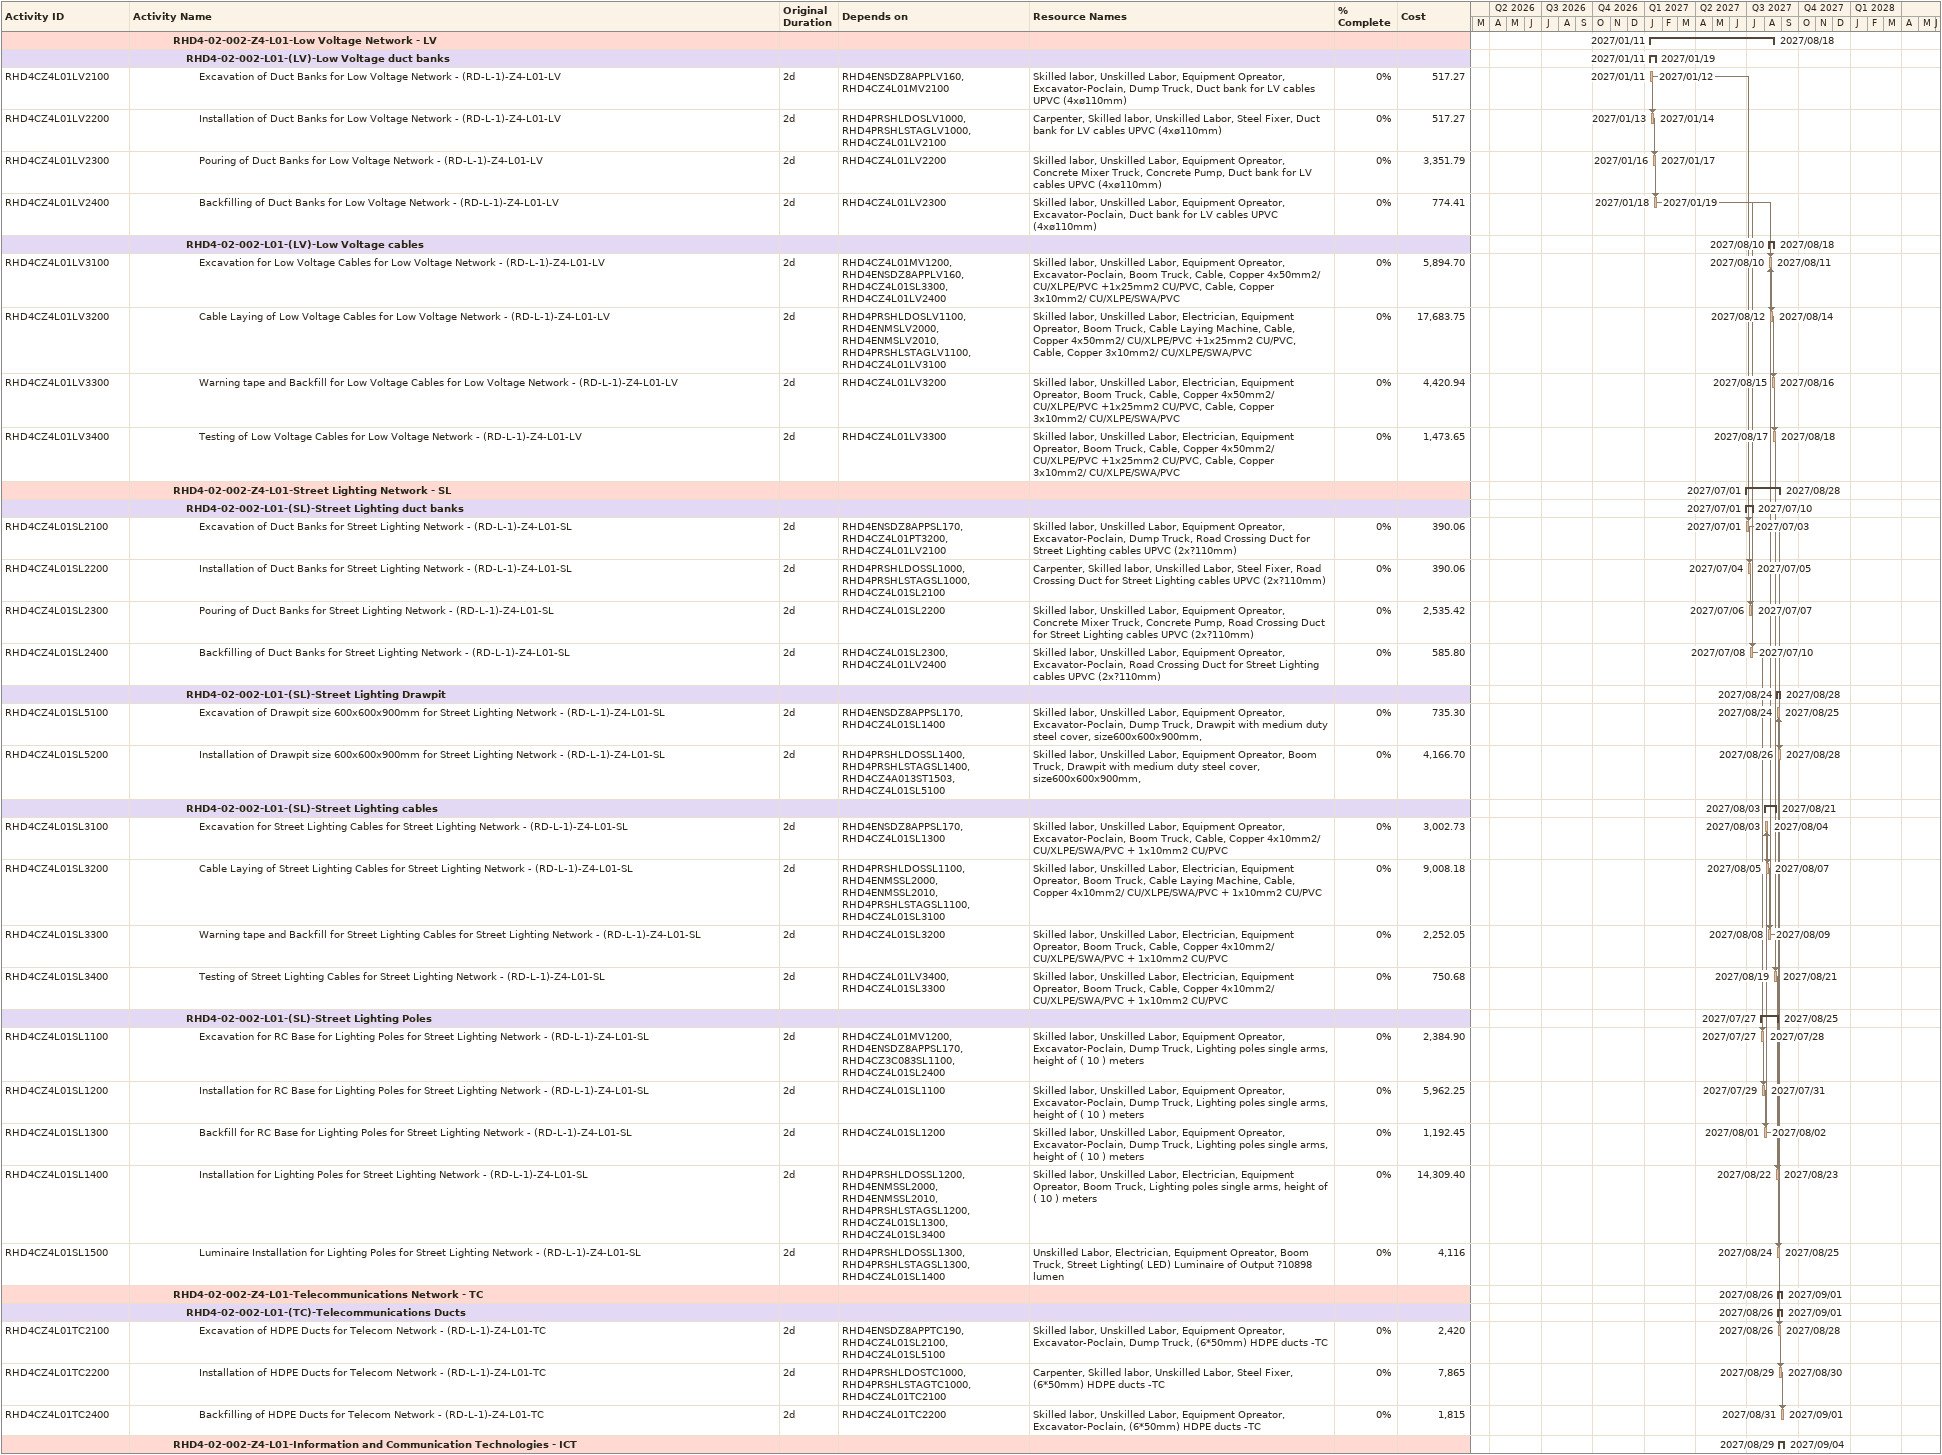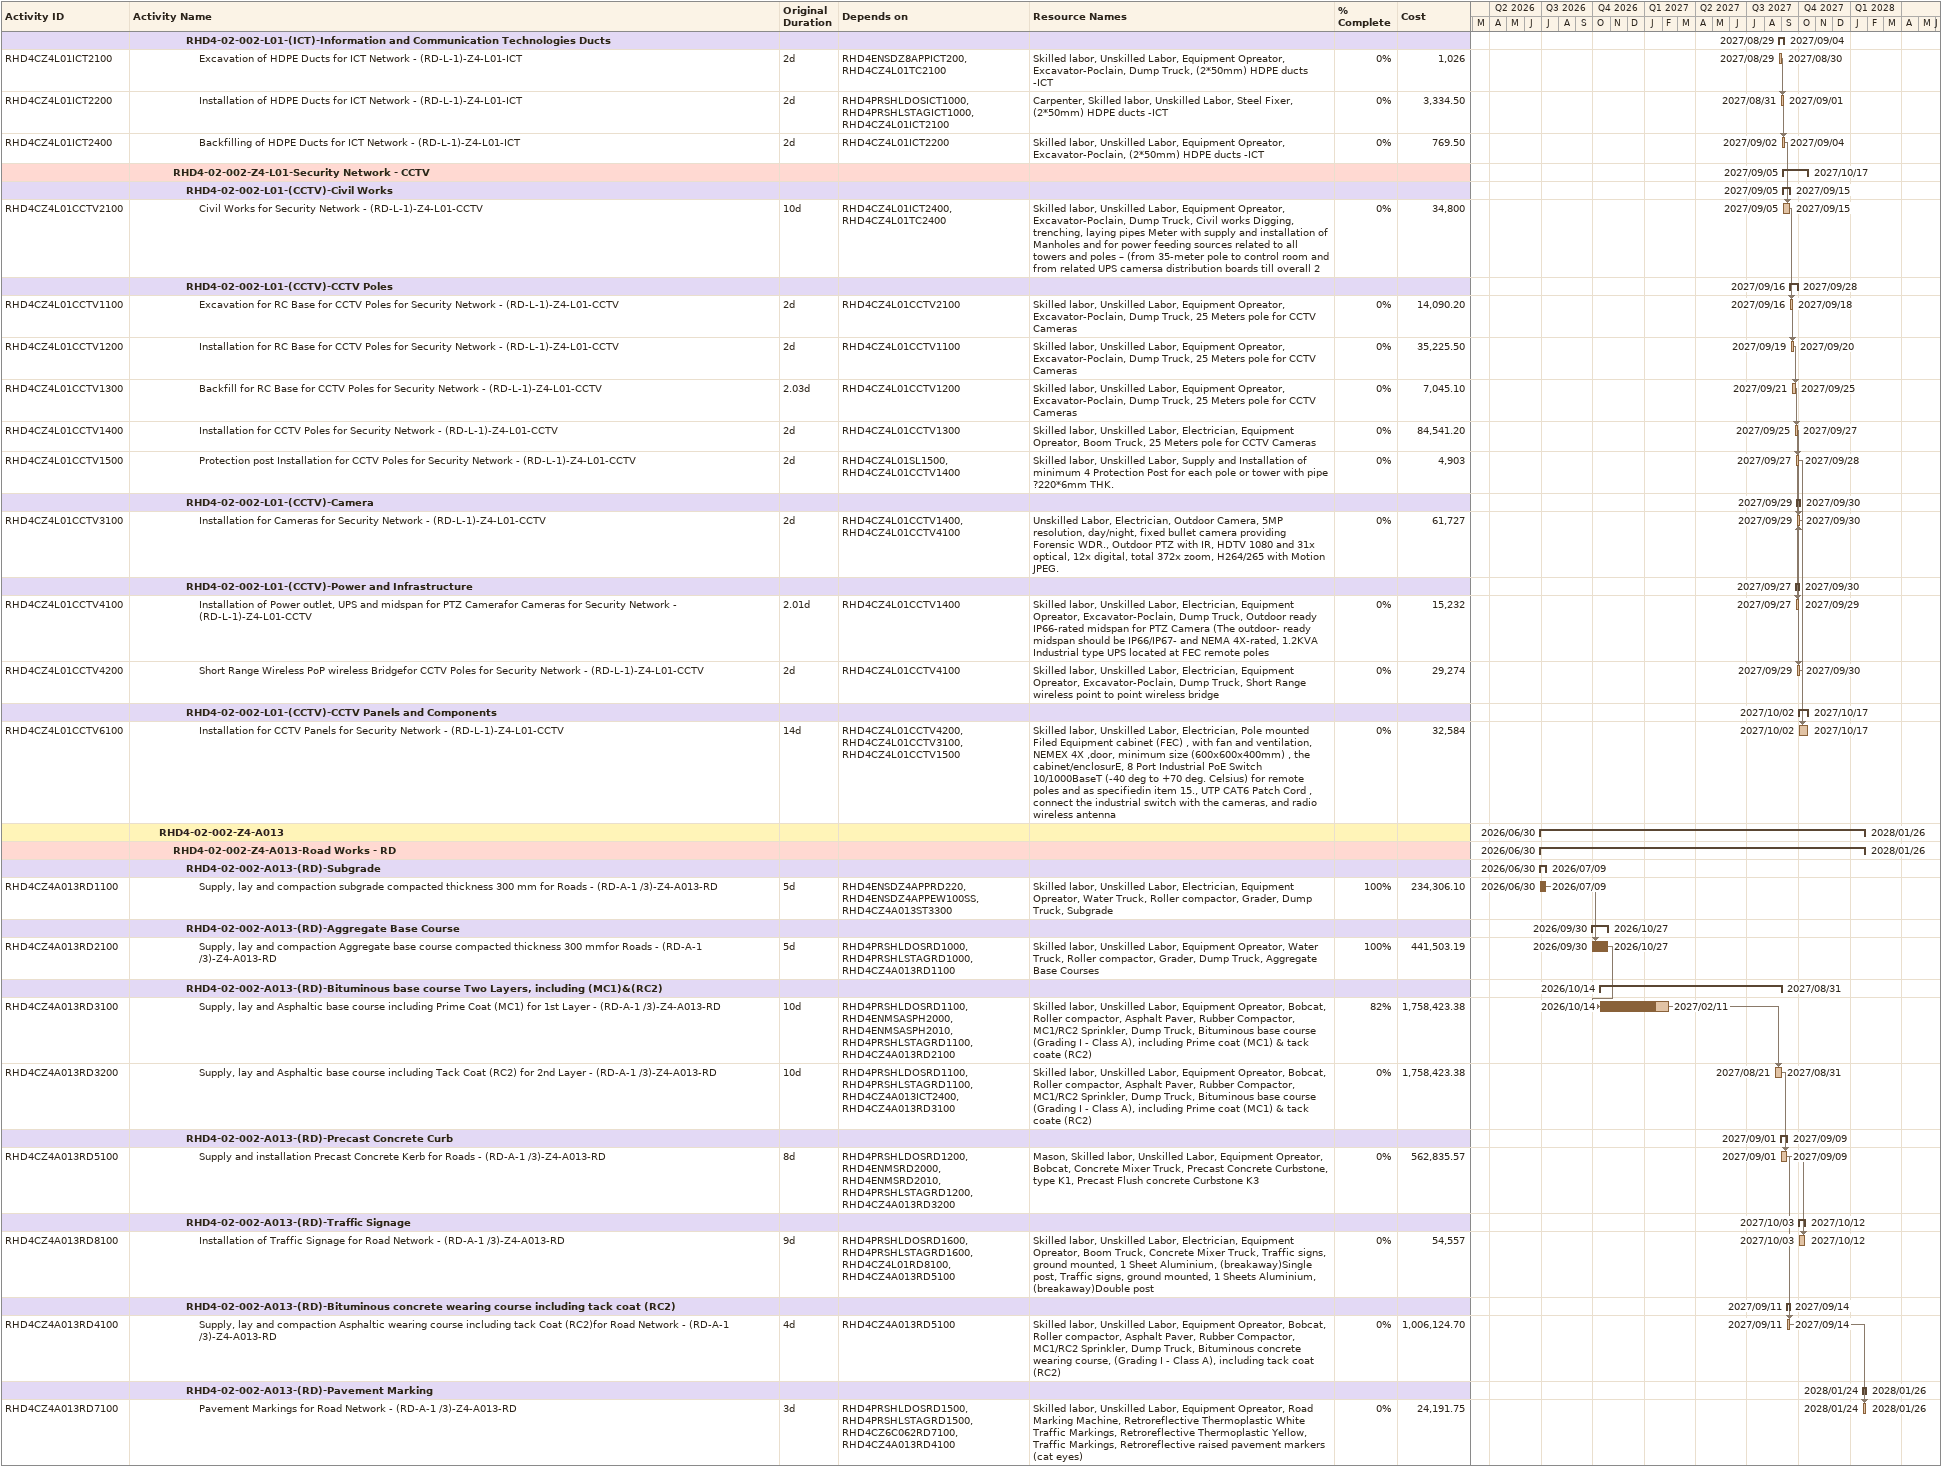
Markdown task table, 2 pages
| ID | Level | Task | Original duration | Start | Finish | Predecessors | Resources | % complete | Cost |
|---|---|---|---|---|---|---|---|---|---|
|  | 4 | **RHD4-02-002-Z4-L01-Low Voltage Network - LV** |  | 2027-01-11 | 2027-08-18 |  |  |  |  |
|  | 5 | **RHD4-02-002-L01-(LV)-Low Voltage duct banks** |  | 2027-01-11 | 2027-01-19 |  |  |  |  |
| RHD4CZ4L01LV2100 | 6 | Excavation of Duct Banks for Low Voltage Network - (RD-L-1)-Z4-L01-LV | 2d | 2027-01-11 | 2027-01-12 | RHD4ENSDZ8APPLV160, RHD4CZ4L01MV2100 | Skilled labor, Unskilled Labor, Equipment Opreator, Excavator-Poclain, Dump Truck, Duct bank for LV cables UPVC (4xø110mm) | 0 | 517.27 |
| RHD4CZ4L01LV2200 | 6 | Installation of Duct Banks for Low Voltage Network - (RD-L-1)-Z4-L01-LV | 2d | 2027-01-13 | 2027-01-14 | RHD4PRSHLDOSLV1000, RHD4PRSHLSTAGLV1000, RHD4CZ4L01LV2100 | Carpenter, Skilled labor, Unskilled Labor, Steel Fixer, Duct bank for LV cables UPVC (4xø110mm) | 0 | 517.27 |
| RHD4CZ4L01LV2300 | 6 | Pouring of Duct Banks for Low Voltage Network - (RD-L-1)-Z4-L01-LV | 2d | 2027-01-16 | 2027-01-17 | RHD4CZ4L01LV2200 | Skilled labor, Unskilled Labor, Equipment Opreator, Concrete Mixer Truck, Concrete Pump, Duct bank for LV cables UPVC (4xø110mm) | 0 | 3351.79 |
| RHD4CZ4L01LV2400 | 6 | Backfilling of Duct Banks for Low Voltage Network - (RD-L-1)-Z4-L01-LV | 2d | 2027-01-18 | 2027-01-19 | RHD4CZ4L01LV2300 | Skilled labor, Unskilled Labor, Equipment Opreator, Excavator-Poclain, Duct bank for LV cables UPVC (4xø110mm) | 0 | 774.41 |
|  | 5 | **RHD4-02-002-L01-(LV)-Low Voltage cables** |  | 2027-08-10 | 2027-08-18 |  |  |  |  |
| RHD4CZ4L01LV3100 | 6 | Excavation for Low Voltage Cables for Low Voltage Network - (RD-L-1)-Z4-L01-LV | 2d | 2027-08-10 | 2027-08-11 | RHD4CZ4L01MV1200, RHD4ENSDZ8APPLV160, RHD4CZ4L01SL3300, RHD4CZ4L01LV2400 | Skilled labor, Unskilled Labor, Equipment Opreator, Excavator-Poclain, Boom Truck, Cable, Copper 4x50mm2/ CU/XLPE/PVC +1x25mm2 CU/PVC, Cable, Copper 3x10mm2/ CU/XLPE/SWA/PVC | 0 | 5894.70 |
| RHD4CZ4L01LV3200 | 6 | Cable Laying of Low Voltage Cables for Low Voltage Network - (RD-L-1)-Z4-L01-LV | 2d | 2027-08-12 | 2027-08-14 | RHD4PRSHLDOSLV1100, RHD4ENMSLV2000, RHD4ENMSLV2010, RHD4PRSHLSTAGLV1100, RHD4CZ4L01LV3100 | Skilled labor, Unskilled Labor, Electrician, Equipment Opreator, Boom Truck, Cable Laying Machine, Cable, Copper 4x50mm2/ CU/XLPE/PVC +1x25mm2 CU/PVC, Cable, Copper 3x10mm2/ CU/XLPE/SWA/PVC | 0 | 17683.75 |
| RHD4CZ4L01LV3300 | 6 | Warning tape and Backfill for Low Voltage Cables for Low Voltage Network - (RD-L-1)-Z4-L01-LV | 2d | 2027-08-15 | 2027-08-16 | RHD4CZ4L01LV3200 | Skilled labor, Unskilled Labor, Electrician, Equipment Opreator, Boom Truck, Cable, Copper 4x50mm2/ CU/XLPE/PVC +1x25mm2 CU/PVC, Cable, Copper 3x10mm2/ CU/XLPE/SWA/PVC | 0 | 4420.94 |
| RHD4CZ4L01LV3400 | 6 | Testing of Low Voltage Cables for Low Voltage Network - (RD-L-1)-Z4-L01-LV | 2d | 2027-08-17 | 2027-08-18 | RHD4CZ4L01LV3300 | Skilled labor, Unskilled Labor, Electrician, Equipment Opreator, Boom Truck, Cable, Copper 4x50mm2/ CU/XLPE/PVC +1x25mm2 CU/PVC, Cable, Copper 3x10mm2/ CU/XLPE/SWA/PVC | 0 | 1473.65 |
|  | 4 | **RHD4-02-002-Z4-L01-Street Lighting Network - SL** |  | 2027-07-01 | 2027-08-28 |  |  |  |  |
|  | 5 | **RHD4-02-002-L01-(SL)-Street Lighting duct banks** |  | 2027-07-01 | 2027-07-10 |  |  |  |  |
| RHD4CZ4L01SL2100 | 6 | Excavation of Duct Banks for Street Lighting Network - (RD-L-1)-Z4-L01-SL | 2d | 2027-07-01 | 2027-07-03 | RHD4ENSDZ8APPSL170, RHD4CZ4L01PT3200, RHD4CZ4L01LV2100 | Skilled labor, Unskilled Labor, Equipment Opreator, Excavator-Poclain, Dump Truck, Road Crossing Duct for Street Lighting cables UPVC (2x?110mm) | 0 | 390.06 |
| RHD4CZ4L01SL2200 | 6 | Installation of Duct Banks for Street Lighting Network - (RD-L-1)-Z4-L01-SL | 2d | 2027-07-04 | 2027-07-05 | RHD4PRSHLDOSSL1000, RHD4PRSHLSTAGSL1000, RHD4CZ4L01SL2100 | Carpenter, Skilled labor, Unskilled Labor, Steel Fixer, Road Crossing Duct for Street Lighting cables UPVC (2x?110mm) | 0 | 390.06 |
| RHD4CZ4L01SL2300 | 6 | Pouring of Duct Banks for Street Lighting Network - (RD-L-1)-Z4-L01-SL | 2d | 2027-07-06 | 2027-07-07 | RHD4CZ4L01SL2200 | Skilled labor, Unskilled Labor, Equipment Opreator, Concrete Mixer Truck, Concrete Pump, Road Crossing Duct for Street Lighting cables UPVC (2x?110mm) | 0 | 2535.42 |
| RHD4CZ4L01SL2400 | 6 | Backfilling of Duct Banks for Street Lighting Network - (RD-L-1)-Z4-L01-SL | 2d | 2027-07-08 | 2027-07-10 | RHD4CZ4L01SL2300, RHD4CZ4L01LV2400 | Skilled labor, Unskilled Labor, Equipment Opreator, Excavator-Poclain, Road Crossing Duct for Street Lighting cables UPVC (2x?110mm) | 0 | 585.80 |
|  | 5 | **RHD4-02-002-L01-(SL)-Street Lighting Drawpit** |  | 2027-08-24 | 2027-08-28 |  |  |  |  |
| RHD4CZ4L01SL5100 | 6 | Excavation of Drawpit size 600x600x900mm for Street Lighting Network - (RD-L-1)-Z4-L01-SL | 2d | 2027-08-24 | 2027-08-25 | RHD4ENSDZ8APPSL170, RHD4CZ4L01SL1400 | Skilled labor, Unskilled Labor, Equipment Opreator, Excavator-Poclain, Dump Truck, Drawpit with medium duty steel cover, size600x600x900mm, | 0 | 735.30 |
| RHD4CZ4L01SL5200 | 6 | Installation of Drawpit size 600x600x900mm for Street Lighting Network - (RD-L-1)-Z4-L01-SL | 2d | 2027-08-26 | 2027-08-28 | RHD4PRSHLDOSSL1400, RHD4PRSHLSTAGSL1400, RHD4CZ4A013ST1503, RHD4CZ4L01SL5100 | Skilled labor, Unskilled Labor, Equipment Opreator, Boom Truck, Drawpit with medium duty steel cover, size600x600x900mm, | 0 | 4166.70 |
|  | 5 | **RHD4-02-002-L01-(SL)-Street Lighting cables** |  | 2027-08-03 | 2027-08-21 |  |  |  |  |
| RHD4CZ4L01SL3100 | 6 | Excavation for Street Lighting Cables for Street Lighting Network - (RD-L-1)-Z4-L01-SL | 2d | 2027-08-03 | 2027-08-04 | RHD4ENSDZ8APPSL170, RHD4CZ4L01SL1300 | Skilled labor, Unskilled Labor, Equipment Opreator, Excavator-Poclain, Boom Truck, Cable, Copper 4x10mm2/ CU/XLPE/SWA/PVC + 1x10mm2 CU/PVC | 0 | 3002.73 |
| RHD4CZ4L01SL3200 | 6 | Cable Laying of Street Lighting Cables for Street Lighting Network - (RD-L-1)-Z4-L01-SL | 2d | 2027-08-05 | 2027-08-07 | RHD4PRSHLDOSSL1100, RHD4ENMSSL2000, RHD4ENMSSL2010, RHD4PRSHLSTAGSL1100, RHD4CZ4L01SL3100 | Skilled labor, Unskilled Labor, Electrician, Equipment Opreator, Boom Truck, Cable Laying Machine, Cable, Copper 4x10mm2/ CU/XLPE/SWA/PVC + 1x10mm2 CU/PVC | 0 | 9008.18 |
| RHD4CZ4L01SL3300 | 6 | Warning tape and Backfill for Street Lighting Cables for Street Lighting Network - (RD-L-1)-Z4-L01-SL | 2d | 2027-08-08 | 2027-08-09 | RHD4CZ4L01SL3200 | Skilled labor, Unskilled Labor, Electrician, Equipment Opreator, Boom Truck, Cable, Copper 4x10mm2/ CU/XLPE/SWA/PVC + 1x10mm2 CU/PVC | 0 | 2252.05 |
| RHD4CZ4L01SL3400 | 6 | Testing of Street Lighting Cables for Street Lighting Network - (RD-L-1)-Z4-L01-SL | 2d | 2027-08-19 | 2027-08-21 | RHD4CZ4L01LV3400, RHD4CZ4L01SL3300 | Skilled labor, Unskilled Labor, Electrician, Equipment Opreator, Boom Truck, Cable, Copper 4x10mm2/ CU/XLPE/SWA/PVC + 1x10mm2 CU/PVC | 0 | 750.68 |
|  | 5 | **RHD4-02-002-L01-(SL)-Street Lighting Poles** |  | 2027-07-27 | 2027-08-25 |  |  |  |  |
| RHD4CZ4L01SL1100 | 6 | Excavation for RC Base for Lighting Poles for Street Lighting Network - (RD-L-1)-Z4-L01-SL | 2d | 2027-07-27 | 2027-07-28 | RHD4CZ4L01MV1200, RHD4ENSDZ8APPSL170, RHD4CZ3C083SL1100, RHD4CZ4L01SL2400 | Skilled labor, Unskilled Labor, Equipment Opreator, Excavator-Poclain, Dump Truck, Lighting poles single arms, height of ( 10 ) meters | 0 | 2384.90 |
| RHD4CZ4L01SL1200 | 6 | Installation for RC Base for Lighting Poles for Street Lighting Network - (RD-L-1)-Z4-L01-SL | 2d | 2027-07-29 | 2027-07-31 | RHD4CZ4L01SL1100 | Skilled labor, Unskilled Labor, Equipment Opreator, Excavator-Poclain, Dump Truck, Lighting poles single arms, height of ( 10 ) meters | 0 | 5962.25 |
| RHD4CZ4L01SL1300 | 6 | Backfill for RC Base for Lighting Poles for Street Lighting Network - (RD-L-1)-Z4-L01-SL | 2d | 2027-08-01 | 2027-08-02 | RHD4CZ4L01SL1200 | Skilled labor, Unskilled Labor, Equipment Opreator, Excavator-Poclain, Dump Truck, Lighting poles single arms, height of ( 10 ) meters | 0 | 1192.45 |
| RHD4CZ4L01SL1400 | 6 | Installation for Lighting Poles for Street Lighting Network - (RD-L-1)-Z4-L01-SL | 2d | 2027-08-22 | 2027-08-23 | RHD4PRSHLDOSSL1200, RHD4ENMSSL2000, RHD4ENMSSL2010, RHD4PRSHLSTAGSL1200, RHD4CZ4L01SL1300, RHD4CZ4L01SL3400 | Skilled labor, Unskilled Labor, Electrician, Equipment Opreator, Boom Truck, Lighting poles single arms, height of ( 10 ) meters | 0 | 14309.40 |
| RHD4CZ4L01SL1500 | 6 | Luminaire Installation for Lighting Poles for Street Lighting Network - (RD-L-1)-Z4-L01-SL | 2d | 2027-08-24 | 2027-08-25 | RHD4PRSHLDOSSL1300, RHD4PRSHLSTAGSL1300, RHD4CZ4L01SL1400 | Unskilled Labor, Electrician, Equipment Opreator, Boom Truck, Street Lighting( LED) Luminaire of Output ?10898 lumen | 0 | 4116 |
|  | 4 | **RHD4-02-002-Z4-L01-Telecommunications Network - TC** |  | 2027-08-26 | 2027-09-01 |  |  |  |  |
|  | 5 | **RHD4-02-002-L01-(TC)-Telecommunications Ducts** |  | 2027-08-26 | 2027-09-01 |  |  |  |  |
| RHD4CZ4L01TC2100 | 6 | Excavation of HDPE Ducts for Telecom Network - (RD-L-1)-Z4-L01-TC | 2d | 2027-08-26 | 2027-08-28 | RHD4ENSDZ8APPTC190, RHD4CZ4L01SL2100, RHD4CZ4L01SL5100 | Skilled labor, Unskilled Labor, Equipment Opreator, Excavator-Poclain, Dump Truck, (6*50mm) HDPE ducts -TC | 0 | 2420 |
| RHD4CZ4L01TC2200 | 6 | Installation of HDPE Ducts for Telecom Network - (RD-L-1)-Z4-L01-TC | 2d | 2027-08-29 | 2027-08-30 | RHD4PRSHLDOSTC1000, RHD4PRSHLSTAGTC1000, RHD4CZ4L01TC2100 | Carpenter, Skilled labor, Unskilled Labor, Steel Fixer, (6*50mm) HDPE ducts -TC | 0 | 7865 |
| RHD4CZ4L01TC2400 | 6 | Backfilling of HDPE Ducts for Telecom Network - (RD-L-1)-Z4-L01-TC | 2d | 2027-08-31 | 2027-09-01 | RHD4CZ4L01TC2200 | Skilled labor, Unskilled Labor, Equipment Opreator, Excavator-Poclain, (6*50mm) HDPE ducts -TC | 0 | 1815 |
|  | 4 | **RHD4-02-002-Z4-L01-Information and Communication Technologies - ICT** |  | 2027-08-29 | 2027-09-04 |  |  |  |  |
|  | 5 | **RHD4-02-002-L01-(ICT)-Information and Communication Technologies Ducts** |  | 2027-08-29 | 2027-09-04 |  |  |  |  |
| RHD4CZ4L01ICT2100 | 6 | Excavation of HDPE Ducts for ICT Network - (RD-L-1)-Z4-L01-ICT | 2d | 2027-08-29 | 2027-08-30 | RHD4ENSDZ8APPICT200, RHD4CZ4L01TC2100 | Skilled labor, Unskilled Labor, Equipment Opreator, Excavator-Poclain, Dump Truck, (2*50mm) HDPE ducts -ICT | 0 | 1026 |
| RHD4CZ4L01ICT2200 | 6 | Installation of HDPE Ducts for ICT Network - (RD-L-1)-Z4-L01-ICT | 2d | 2027-08-31 | 2027-09-01 | RHD4PRSHLDOSICT1000, RHD4PRSHLSTAGICT1000, RHD4CZ4L01ICT2100 | Carpenter, Skilled labor, Unskilled Labor, Steel Fixer, (2*50mm) HDPE ducts -ICT | 0 | 3334.50 |
| RHD4CZ4L01ICT2400 | 6 | Backfilling of HDPE Ducts for ICT Network - (RD-L-1)-Z4-L01-ICT | 2d | 2027-09-02 | 2027-09-04 | RHD4CZ4L01ICT2200 | Skilled labor, Unskilled Labor, Equipment Opreator, Excavator-Poclain, (2*50mm) HDPE ducts -ICT | 0 | 769.50 |
|  | 4 | **RHD4-02-002-Z4-L01-Security Network - CCTV** |  | 2027-09-05 | 2027-10-17 |  |  |  |  |
|  | 5 | **RHD4-02-002-L01-(CCTV)-Civil Works** |  | 2027-09-05 | 2027-09-15 |  |  |  |  |
| RHD4CZ4L01CCTV2100 | 6 | Civil Works for Security Network - (RD-L-1)-Z4-L01-CCTV | 10d | 2027-09-05 | 2027-09-15 | RHD4CZ4L01ICT2400, RHD4CZ4L01TC2400 | Skilled labor, Unskilled Labor, Equipment Opreator, Excavator-Poclain, Dump Truck, Civil works Digging, trenching, laying pipes Meter with supply and installation of Manholes and for power feeding sources related to all towers and poles – (from 35-meter pole to control room and from related UPS camersa distribution boards till overall 2 | 0 | 34800 |
|  | 5 | **RHD4-02-002-L01-(CCTV)-CCTV Poles** |  | 2027-09-16 | 2027-09-28 |  |  |  |  |
| RHD4CZ4L01CCTV1100 | 6 | Excavation for RC Base for CCTV Poles for Security Network - (RD-L-1)-Z4-L01-CCTV | 2d | 2027-09-16 | 2027-09-18 | RHD4CZ4L01CCTV2100 | Skilled labor, Unskilled Labor, Equipment Opreator, Excavator-Poclain, Dump Truck, 25 Meters pole for CCTV Cameras | 0 | 14090.20 |
| RHD4CZ4L01CCTV1200 | 6 | Installation for RC Base for CCTV Poles for Security Network - (RD-L-1)-Z4-L01-CCTV | 2d | 2027-09-19 | 2027-09-20 | RHD4CZ4L01CCTV1100 | Skilled labor, Unskilled Labor, Equipment Opreator, Excavator-Poclain, Dump Truck, 25 Meters pole for CCTV Cameras | 0 | 35225.50 |
| RHD4CZ4L01CCTV1300 | 6 | Backfill for RC Base for CCTV Poles for Security Network - (RD-L-1)-Z4-L01-CCTV | 2.03d | 2027-09-21 | 2027-09-25 | RHD4CZ4L01CCTV1200 | Skilled labor, Unskilled Labor, Equipment Opreator, Excavator-Poclain, Dump Truck, 25 Meters pole for CCTV Cameras | 0 | 7045.10 |
| RHD4CZ4L01CCTV1400 | 6 | Installation for CCTV Poles for Security Network - (RD-L-1)-Z4-L01-CCTV | 2d | 2027-09-25 | 2027-09-27 | RHD4CZ4L01CCTV1300 | Skilled labor, Unskilled Labor, Electrician, Equipment Opreator, Boom Truck, 25 Meters pole for CCTV Cameras | 0 | 84541.20 |
| RHD4CZ4L01CCTV1500 | 6 | Protection post Installation for CCTV Poles for Security Network - (RD-L-1)-Z4-L01-CCTV | 2d | 2027-09-27 | 2027-09-28 | RHD4CZ4L01SL1500, RHD4CZ4L01CCTV1400 | Skilled labor, Unskilled Labor, Supply and Installation of minimum 4 Protection Post for each pole or tower with pipe ?220*6mm THK. | 0 | 4903 |
|  | 5 | **RHD4-02-002-L01-(CCTV)-Camera** |  | 2027-09-29 | 2027-09-30 |  |  |  |  |
| RHD4CZ4L01CCTV3100 | 6 | Installation for Cameras for Security Network - (RD-L-1)-Z4-L01-CCTV | 2d | 2027-09-29 | 2027-09-30 | RHD4CZ4L01CCTV1400, RHD4CZ4L01CCTV4100 | Unskilled Labor, Electrician, Outdoor Camera, 5MP resolution, day/night, fixed bullet camera providing Forensic WDR., Outdoor PTZ with IR, HDTV 1080 and 31x optical, 12x digital, total 372x zoom, H264/265 with Motion JPEG. | 0 | 61727 |
|  | 5 | **RHD4-02-002-L01-(CCTV)-Power and Infrastructure** |  | 2027-09-27 | 2027-09-30 |  |  |  |  |
| RHD4CZ4L01CCTV4100 | 6 | Installation of Power outlet, UPS and midspan for PTZ Camerafor Cameras for Security Network - (RD-L-1)-Z4-L01-CCTV | 2.01d | 2027-09-27 | 2027-09-29 | RHD4CZ4L01CCTV1400 | Skilled labor, Unskilled Labor, Electrician, Equipment Opreator, Excavator-Poclain, Dump Truck, Outdoor ready IP66-rated midspan for PTZ Camera (The outdoor- ready midspan should be IP66/IP67- and NEMA 4X-rated, 1.2KVA Industrial type UPS located at FEC remote poles | 0 | 15232 |
| RHD4CZ4L01CCTV4200 | 6 | Short Range Wireless PoP wireless Bridgefor CCTV Poles for Security Network - (RD-L-1)-Z4-L01-CCTV | 2d | 2027-09-29 | 2027-09-30 | RHD4CZ4L01CCTV4100 | Skilled labor, Unskilled Labor, Electrician, Equipment Opreator, Excavator-Poclain, Dump Truck, Short Range wireless point to point wireless bridge | 0 | 29274 |
|  | 5 | **RHD4-02-002-L01-(CCTV)-CCTV Panels and Components** |  | 2027-10-02 | 2027-10-17 |  |  |  |  |
| RHD4CZ4L01CCTV6100 | 6 | Installation for CCTV Panels for Security Network - (RD-L-1)-Z4-L01-CCTV | 14d | 2027-10-02 | 2027-10-17 | RHD4CZ4L01CCTV4200, RHD4CZ4L01CCTV3100, RHD4CZ4L01CCTV1500 | Skilled labor, Unskilled Labor, Electrician, Pole mounted Filed Equipment cabinet (FEC) , with fan and ventilation, NEMEX 4X ,door, minimum size (600x600x400mm) , the cabinet/enclosurE, 8 Port Industrial PoE Switch 10/1000BaseT (-40 deg to +70 deg. Celsius) for remote poles and as specifiedin item 15., UTP CAT6 Patch Cord , connect the industrial switch with the cameras, and radio wireless antenna | 0 | 32584 |
|  | 3 | **RHD4-02-002-Z4-A013** |  | 2026-06-30 | 2028-01-26 |  |  |  |  |
|  | 4 | **RHD4-02-002-Z4-A013-Road Works - RD** |  | 2026-06-30 | 2028-01-26 |  |  |  |  |
|  | 5 | **RHD4-02-002-A013-(RD)-Subgrade** |  | 2026-06-30 | 2026-07-09 |  |  |  |  |
| RHD4CZ4A013RD1100 | 6 | Supply, lay and compaction subgrade compacted thickness 300 mm for Roads - (RD-A-1 /3)-Z4-A013-RD | 5d | 2026-06-30 | 2026-07-09 | RHD4ENSDZ4APPRD220, RHD4ENSDZ4APPEW100SS, RHD4CZ4A013ST3300 | Skilled labor, Unskilled Labor, Electrician, Equipment Opreator, Water Truck, Roller compactor, Grader, Dump Truck, Subgrade | 100 | 234306.10 |
|  | 5 | **RHD4-02-002-A013-(RD)-Aggregate Base Course** |  | 2026-09-30 | 2026-10-27 |  |  |  |  |
| RHD4CZ4A013RD2100 | 6 | Supply, lay and compaction Aggregate base course compacted thickness 300 mmfor Roads - (RD-A-1 /3)-Z4-A013-RD | 5d | 2026-09-30 | 2026-10-27 | RHD4PRSHLDOSRD1000, RHD4PRSHLSTAGRD1000, RHD4CZ4A013RD1100 | Skilled labor, Unskilled Labor, Equipment Opreator, Water Truck, Roller compactor, Grader, Dump Truck, Aggregate Base Courses | 100 | 441503.19 |
|  | 5 | **RHD4-02-002-A013-(RD)-Bituminous base course Two Layers, including (MC1)&(RC2)** |  | 2026-10-14 | 2027-08-31 |  |  |  |  |
| RHD4CZ4A013RD3100 | 6 | Supply, lay and Asphaltic base course including Prime Coat (MC1) for 1st Layer - (RD-A-1 /3)-Z4-A013-RD | 10d | 2026-10-14 | 2027-02-11 | RHD4PRSHLDOSRD1100, RHD4ENMSASPH2000, RHD4ENMSASPH2010, RHD4PRSHLSTAGRD1100, RHD4CZ4A013RD2100 | Skilled labor, Unskilled Labor, Equipment Opreator, Bobcat, Roller compactor, Asphalt Paver, Rubber Compactor, MC1/RC2 Sprinkler, Dump Truck, Bituminous base course (Grading I - Class A), including Prime coat (MC1) & tack coate (RC2) | 82 | 1758423.38 |
| RHD4CZ4A013RD3200 | 6 | Supply, lay and Asphaltic base course including Tack Coat (RC2) for 2nd Layer - (RD-A-1 /3)-Z4-A013-RD | 10d | 2027-08-21 | 2027-08-31 | RHD4PRSHLDOSRD1100, RHD4PRSHLSTAGRD1100, RHD4CZ4A013ICT2400, RHD4CZ4A013RD3100 | Skilled labor, Unskilled Labor, Equipment Opreator, Bobcat, Roller compactor, Asphalt Paver, Rubber Compactor, MC1/RC2 Sprinkler, Dump Truck, Bituminous base course (Grading I - Class A), including Prime coat (MC1) & tack coate (RC2) | 0 | 1758423.38 |
|  | 5 | **RHD4-02-002-A013-(RD)-Precast Concrete Curb** |  | 2027-09-01 | 2027-09-09 |  |  |  |  |
| RHD4CZ4A013RD5100 | 6 | Supply and installation Precast Concrete Kerb for Roads - (RD-A-1 /3)-Z4-A013-RD | 8d | 2027-09-01 | 2027-09-09 | RHD4PRSHLDOSRD1200, RHD4ENMSRD2000, RHD4ENMSRD2010, RHD4PRSHLSTAGRD1200, RHD4CZ4A013RD3200 | Mason, Skilled labor, Unskilled Labor, Equipment Opreator, Bobcat, Concrete Mixer Truck, Precast Concrete Curbstone, type K1, Precast Flush concrete Curbstone K3 | 0 | 562835.57 |
|  | 5 | **RHD4-02-002-A013-(RD)-Traffic Signage** |  | 2027-10-03 | 2027-10-12 |  |  |  |  |
| RHD4CZ4A013RD8100 | 6 | Installation of Traffic Signage for Road Network - (RD-A-1 /3)-Z4-A013-RD | 9d | 2027-10-03 | 2027-10-12 | RHD4PRSHLDOSRD1600, RHD4PRSHLSTAGRD1600, RHD4CZ4L01RD8100, RHD4CZ4A013RD5100 | Skilled labor, Unskilled Labor, Electrician, Equipment Opreator, Boom Truck, Concrete Mixer Truck, Traffic signs, ground mounted, 1 Sheet Aluminium, (breakaway)Single post, Traffic signs, ground mounted, 1 Sheets Aluminium, (breakaway)Double post | 0 | 54557 |
|  | 5 | **RHD4-02-002-A013-(RD)-Bituminous concrete wearing course including tack coat (RC2)** |  | 2027-09-11 | 2027-09-14 |  |  |  |  |
| RHD4CZ4A013RD4100 | 6 | Supply, lay and compaction Asphaltic wearing course including tack Coat (RC2)for Road Network - (RD-A-1 /3)-Z4-A013-RD | 4d | 2027-09-11 | 2027-09-14 | RHD4CZ4A013RD5100 | Skilled labor, Unskilled Labor, Equipment Opreator, Bobcat, Roller compactor, Asphalt Paver, Rubber Compactor, MC1/RC2 Sprinkler, Dump Truck, Bituminous concrete wearing course, (Grading I - Class A), including tack coat (RC2) | 0 | 1006124.70 |
|  | 5 | **RHD4-02-002-A013-(RD)-Pavement Marking** |  | 2028-01-24 | 2028-01-26 |  |  |  |  |
| RHD4CZ4A013RD7100 | 6 | Pavement Markings for Road Network - (RD-A-1 /3)-Z4-A013-RD | 3d | 2028-01-24 | 2028-01-26 | RHD4PRSHLDOSRD1500, RHD4PRSHLSTAGRD1500, RHD4CZ6C062RD7100, RHD4CZ4A013RD4100 | Skilled labor, Unskilled Labor, Equipment Opreator, Road Marking Machine, Retroreflective Thermoplastic White Traffic Markings, Retroreflective Thermoplastic Yellow, Traffic Markings, Retroreflective raised pavement markers (cat eyes) | 0 | 24191.75 |
